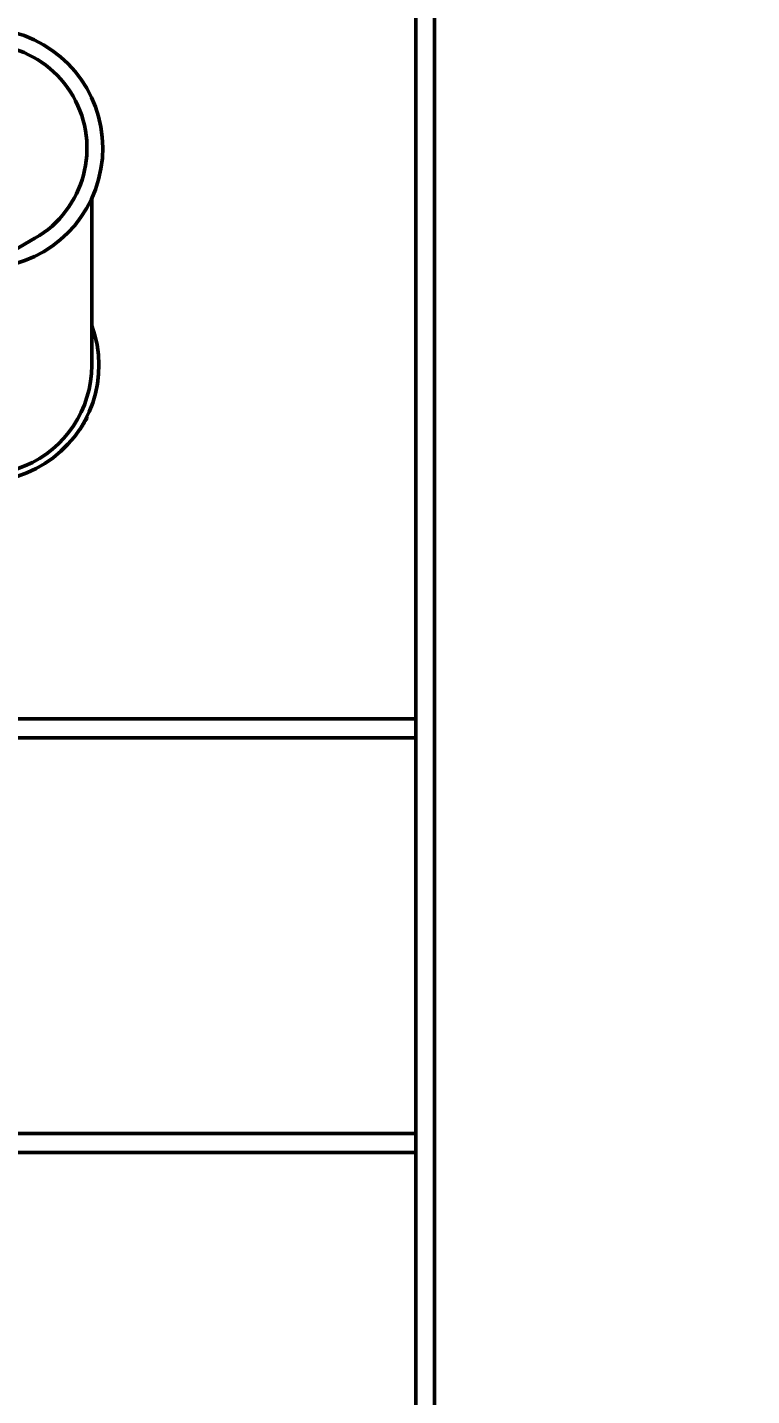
# Model space of a CAD drawing. Header units: inches. Extents: x 11 to 1621, y 11 to 1332.
# Drawn here: x 1284.14 to 1294.15, y 300.72 to 319.62 of the extents above; entities that cross this region are included whole.
import ezdxf

# ---------------------------------------------------------------- set-up
doc = ezdxf.new("R2010")
doc.units = ezdxf.units.IN
doc.header["$LTSCALE"] = 48
doc.header["$MEASUREMENT"] = 0
doc.layers.add('Dimension (ANSI)', color=7, linetype='Continuous', lineweight=25)
doc.layers.add('Visible (ANSI)', color=7, linetype='Continuous', lineweight=50)
doc.styles.add('Dimension Text', font='tahoma.ttf')
doc.dimstyles.new('ELC FT', dxfattribs={"dimscale": 48, "dimtxt": 0.12, "dimasz": 0.098425, "dimexe": 0.05, "dimexo": 0.1, "dimgap": 0.031496, "dimtad": 1, "dimdec": 5, "dimzin": 3, "dimdsep": 46, "dimlunit": 4, "dimtxsty": 'Dimension Text', "dimcen": 0.09, "dimdle": 0.5, "dimclrd": 5, "dimclre": 5, "dimclrt": 256, "dimadec": 1, "dimazin": 3, "dimtfac": 0.833333, "dimtofl": 0, "dimtmove": 0, "dimatfit": 3, "dimfxl": 0, "dimfrac": 2, "dimtolj": 1, "dimtzin": 0, "dimlwd": 25, "dimlwe": 25, "dimarcsym": 0})

# ---------------------------------------------------------------- blocks, each defined once
blk = doc.blocks.new('*D39')
at = {"layer": 'Defpoints', "color": 0, "linetype": 'Continuous', "transparency": 16777216}
for p in [(1445.072, 324.19), (1247.197, 313.63), (1445.072, 253.693)]:
    blk.add_point(p, dxfattribs=at)
at = {"layer": 'Dimension (ANSI)', "color": 5, "linetype": 'Continuous', "lineweight": 25, "transparency": 16777216}
for p, q in [((1445.072, 319.39), (1445.072, 251.293)), ((1247.197, 308.83), (1247.197, 251.293)), ((1251.921, 253.693), (1440.348, 253.693))]:
    blk.add_line(p, q, dxfattribs=at)
at = {"layer": 'Dimension (ANSI)', "color": 5, "linetype": 'Continuous', "transparency": 16777216}
for points in [[(1251.921, 254.48), (1251.921, 252.905), (1247.197, 253.693)], [(1440.348, 254.48), (1440.348, 252.905), (1445.072, 253.693)]]:
    blk.add_solid(points, dxfattribs=at)
at = {"layer": 'Dimension (ANSI)', "linetype": 'Continuous', "lineweight": 25, "transparency": 16777216, "insert": (1346.134, 258.841), "char_height": 5.76, "attachment_point": 5, "style": 'Dimension Text'}
blk.add_mtext('\\A1;16\'-5 7/8"', dxfattribs=at)

msp = doc.modelspace()

# ---------------------------------------------------------------- linework, layer by layer
at = {"layer": 'Visible (ANSI)'}
for p, q in [((1289.769479, 291.942735), (1289.769479, 329.068464)), ((1289.509479, 291.942735), (1289.509479, 328.69438)), ((1285.032449, 315.13052), (1285.033938, 317.261615)), ((1282.625633, 315.771007), (1284.247265, 316.707257)), ((1285.032323, 314.951117), (1285.032449, 315.13052)), ((1289.509479, 310.067735), (1281.537448, 310.067735)), ((1289.509479, 310.067735), (1289.509479, 309.807735)), ((1289.509479, 309.807735), (1281.669958, 309.807735)), ((1289.509479, 304.337735), (1280.579358, 304.337735)), ((1289.509479, 304.337735), (1289.509479, 304.077735)), ((1289.509479, 304.077735), (1280.667569, 304.077735))]:
    msp.add_line(p, q, dxfattribs=at)
for radius in [48.3125, 46.34375, 42.829288, 42.579288, 42.279288]:
    msp.add_circle((1247.196979, 358.380235), radius, dxfattribs=at)
for centre, radius, start, end in [((1283.528515, 317.952169), 1.65625, 270.2183448, 149.7816552), ((1283.528515, 317.952169), 1.4375, 300, 120), ((1283.526418, 314.95217), 1.604331, 224.5472473, 20.1338321), ((1283.526418, 314.95217), 1.505906, 225.5212145, 359.9599466), ((1283.526418, 314.95217), 1.61, 326.7254472, 333.1944461)]:
    msp.add_arc(centre, radius, start, end, dxfattribs=at)
for points, weights in [([(1284.96342, 314.238795), (1284.963415, 314.232467), (1284.963411, 314.226118)], [1.00194143343, 1.00101682514, 1.00007751287]), ([(1284.87246, 314.068841), (1284.866959, 314.06567), (1284.861477, 314.06251)], [1.00007751287, 1.00101682514, 1.00194143343])]:
    msp.add_rational_spline(points, weights, degree=2, dxfattribs=at)

# ---------------------------------------------------------------- dimensions: what is measured, and where the dimension line sits
at = {"layer": 'Dimension (ANSI)', "color": 5, "linetype": 'Continuous', "lineweight": 25, "true_color": 0x0000ff}
dim = msp.add_linear_dim(base=(1445.071979, 253.692735), p1=(1247.196979, 313.630235), p2=(1445.071979, 324.190163), angle=180, dimstyle='ELC FT', override={"dimgap": 0.031496, "dimdec": 5, "dimlfac": 1, "dimtol": 0, "dimlim": 0, "dimtp": 0, "dimtm": 0, "dimtdec": 2, "dimatfit": 1}, dxfattribs=at)
dim.commit()
dim.dimension.update_dxf_attribs({"geometry": '*D39', "text_midpoint": (1346.134479, 253.692735), "dimtype": 160})

doc.saveas('drawing.dxf')
